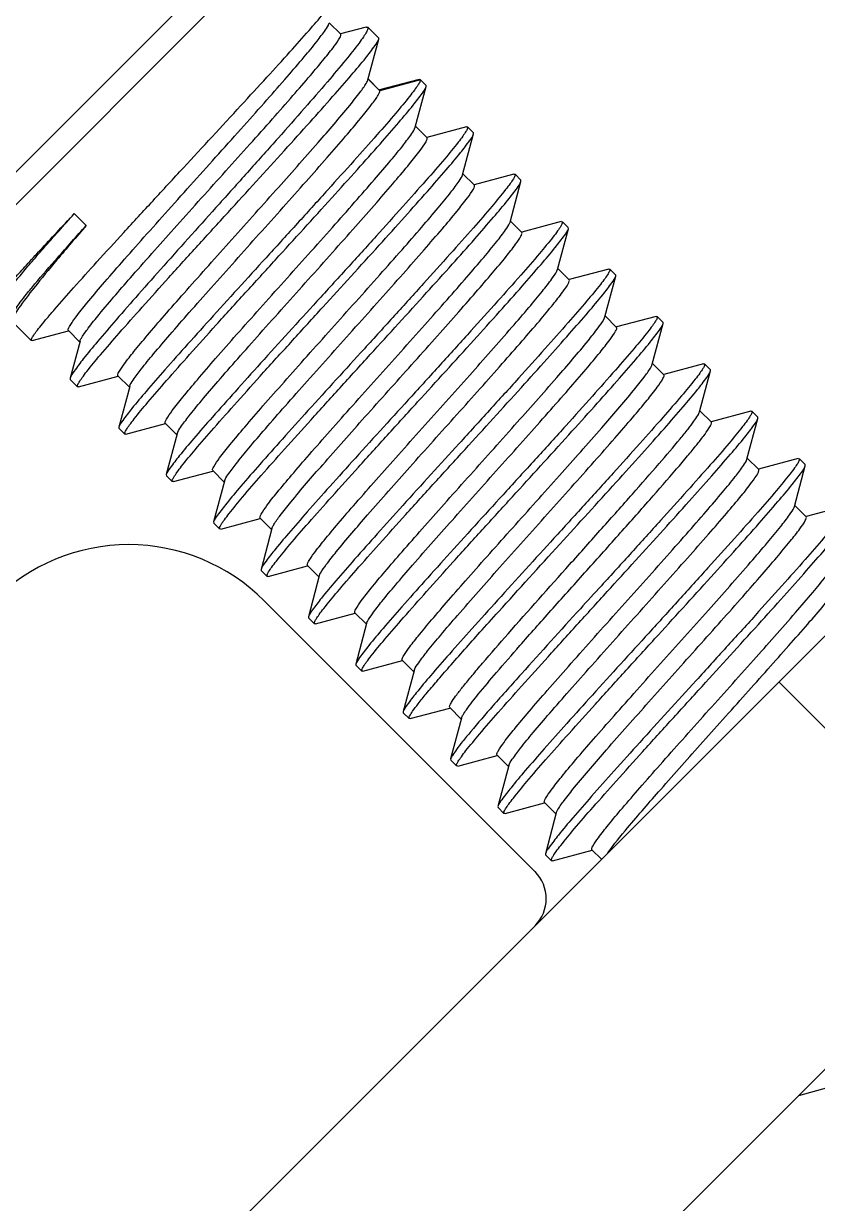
# Model space of a CAD drawing. Extents: x -1396510 to 1250330, y -1892470 to 1623980.
# Drawn here: x -1166983.6 to -1166884.9, y -50402.9 to -50256.3 of the extents above; entities that cross this region are included whole.
import ezdxf

# ---------------------------------------------------------------- set-up
doc = ezdxf.new("R2010")
doc.units = 0
doc.header["$LTSCALE"] = 1000
doc.header["$MEASUREMENT"] = 0

msp = doc.modelspace()

# ---------------------------------------------------------------- linework, layer by layer
at = {"linetype": 'Continuous'}
for p, q in [((-1166997.78, -50287.96), (-1166949.9, -50240.09)), ((-1166992.01, -50286.24), (-1166951.62, -50245.85)), ((-1166944.13, -50257.58), (-1166945.56, -50256.15)), ((-1166940.98, -50256.69), (-1166944.15, -50257.53)), ((-1166940.98, -50256.69), (-1166940.77, -50256.7)), ((-1166939.42, -50258.06), (-1166940.77, -50256.7)), ((-1166940.77, -50263.26), (-1166939.41, -50258.2)), ((-1166939.4, -50258.1), (-1166939.42, -50258.06)), ((-1166939.41, -50258.2), (-1166939.4, -50258.1)), ((-1166939.28, -50264.6), (-1166940.76, -50263.13)), ((-1166939.3, -50264.57), (-1166940.73, -50263.14)), ((-1166934.4, -50263.2), (-1166939.32, -50264.51)), ((-1166934.24, -50263.25), (-1166939.28, -50264.6)), ((-1166934.88, -50269.15), (-1166933.52, -50264.09)), ((-1166934.4, -50263.2), (-1166934.26, -50263.21)), ((-1166934.26, -50263.21), (-1166934.24, -50263.25)), ((-1166933.53, -50263.95), (-1166934.23, -50263.24)), ((-1166933.52, -50264.09), (-1166933.53, -50263.95)), ((-1166939.28, -50264.6), (-1166939.3, -50264.57)), ((-1166933.41, -50270.46), (-1166934.84, -50269.03)), ((-1166928.51, -50269.09), (-1166933.43, -50270.4)), ((-1166928.99, -50275.04), (-1166927.63, -50269.98)), ((-1166928.51, -50269.09), (-1166928.37, -50269.1)), ((-1166927.64, -50269.84), (-1166928.37, -50269.1)), ((-1166927.63, -50269.98), (-1166927.64, -50269.84)), ((-1166927.52, -50276.35), (-1166928.95, -50274.92)), ((-1166922.62, -50274.98), (-1166927.54, -50276.29)), ((-1166923.1, -50280.93), (-1166921.74, -50275.87)), ((-1166922.62, -50274.98), (-1166922.48, -50274.99)), ((-1166921.75, -50275.73), (-1166922.48, -50274.99)), ((-1166921.74, -50275.87), (-1166921.75, -50275.73)), ((-1166977.25, -50279.88), (-1166975.77, -50281.35)), ((-1166923.13, -50281.02), (-1166923.1, -50280.93)), ((-1166921.64, -50282.24), (-1166923.06, -50280.81)), ((-1166916.73, -50280.87), (-1166921.65, -50282.18)), ((-1166917.21, -50286.82), (-1166915.85, -50281.76)), ((-1166916.73, -50280.87), (-1166916.59, -50280.88)), ((-1166915.86, -50281.62), (-1166916.59, -50280.88)), ((-1166915.85, -50281.76), (-1166915.86, -50281.62)), ((-1167040.61, -50488.98), (-1166839.21, -50287.58)), ((-1166915.75, -50288.12), (-1166917.17, -50286.7)), ((-1166910.84, -50286.76), (-1166915.76, -50288.07)), ((-1166911.32, -50292.71), (-1166909.96, -50287.65)), ((-1166910.84, -50286.76), (-1166910.7, -50286.77)), ((-1166909.97, -50287.51), (-1166910.7, -50286.77)), ((-1166909.96, -50287.65), (-1166909.97, -50287.51)), ((-1166982.6, -50295.65), (-1166984.94, -50293.31)), ((-1166909.86, -50294.01), (-1166911.28, -50292.59)), ((-1166904.95, -50292.65), (-1166909.87, -50293.96)), ((-1166905.43, -50298.6), (-1166904.07, -50293.54)), ((-1166904.95, -50292.65), (-1166904.81, -50292.66)), ((-1166904.08, -50293.4), (-1166904.81, -50292.66)), ((-1166904.07, -50293.54), (-1166904.08, -50293.4)), ((-1166982.48, -50295.66), (-1166977.98, -50294.45)), ((-1166977.99, -50294.4), (-1166976.56, -50295.83)), ((-1166982.48, -50295.66), (-1166982.6, -50295.65)), ((-1166976.53, -50295.71), (-1166977.76, -50300.33)), ((-1166903.97, -50299.9), (-1166905.39, -50298.48)), ((-1166899.06, -50298.54), (-1166903.98, -50299.85)), ((-1166899.54, -50304.49), (-1166898.18, -50299.43)), ((-1166899.06, -50298.54), (-1166898.92, -50298.55)), ((-1166898.19, -50299.29), (-1166898.92, -50298.55)), ((-1166898.18, -50299.43), (-1166898.19, -50299.29)), ((-1166977.76, -50300.33), (-1166977.75, -50300.5)), ((-1166976.86, -50301.39), (-1166977.75, -50300.5)), ((-1166976.72, -50301.4), (-1166971.81, -50300.08)), ((-1166971.83, -50300.03), (-1166970.4, -50301.46)), ((-1166976.72, -50301.4), (-1166976.86, -50301.39)), ((-1166970.36, -50301.34), (-1166971.71, -50306.41)), ((-1166898.08, -50305.79), (-1166899.5, -50304.37)), ((-1166893.17, -50304.43), (-1166898.09, -50305.74)), ((-1166893.65, -50310.38), (-1166892.29, -50305.32)), ((-1166893.17, -50304.43), (-1166893.03, -50304.44)), ((-1166892.3, -50305.18), (-1166893.03, -50304.44)), ((-1166892.29, -50305.32), (-1166892.3, -50305.18)), ((-1166971.71, -50306.41), (-1166971.7, -50306.55)), ((-1166970.97, -50307.28), (-1166971.7, -50306.55)), ((-1166970.83, -50307.29), (-1166965.92, -50305.97)), ((-1166965.94, -50305.92), (-1166964.51, -50307.35)), ((-1166970.83, -50307.29), (-1166970.97, -50307.28)), ((-1166964.48, -50307.23), (-1166965.82, -50312.3)), ((-1166892.19, -50311.68), (-1166893.61, -50310.26)), ((-1166887.28, -50310.32), (-1166892.2, -50311.63)), ((-1166887.76, -50316.27), (-1166886.4, -50311.21)), ((-1166887.28, -50310.32), (-1166887.14, -50310.33)), ((-1166886.41, -50311.07), (-1166887.14, -50310.33)), ((-1166886.4, -50311.21), (-1166886.41, -50311.07)), ((-1166965.82, -50312.3), (-1166965.81, -50312.44)), ((-1166965.08, -50313.17), (-1166965.81, -50312.44)), ((-1166964.94, -50313.18), (-1166960.03, -50311.86)), ((-1166960.05, -50311.81), (-1166958.62, -50313.24)), ((-1166964.94, -50313.18), (-1166965.08, -50313.17)), ((-1166958.59, -50313.12), (-1166959.93, -50318.19)), ((-1166980.59, -50482.81), (-1166812.29, -50314.51)), ((-1166887.8, -50316.39), (-1166887.76, -50316.27)), ((-1166886.3, -50317.57), (-1166887.72, -50316.15)), ((-1166881.39, -50316.21), (-1166886.31, -50317.52)), ((-1166959.93, -50318.19), (-1166959.92, -50318.33)), ((-1166959.19, -50319.06), (-1166959.92, -50318.33)), ((-1166959.05, -50319.07), (-1166954.14, -50317.75)), ((-1166954.16, -50317.7), (-1166952.73, -50319.13)), ((-1166959.05, -50319.07), (-1166959.19, -50319.06)), ((-1166952.7, -50319.01), (-1166954.04, -50324.08)), ((-1166954.04, -50324.08), (-1166954.03, -50324.22)), ((-1166953.3, -50324.95), (-1166954.03, -50324.22)), ((-1166953.16, -50324.96), (-1166948.25, -50323.64)), ((-1166948.27, -50323.59), (-1166946.84, -50325.02)), ((-1166953.16, -50324.96), (-1166953.3, -50324.95)), ((-1166946.81, -50324.9), (-1166948.15, -50329.97)), ((-1166953.65, -50327.98), (-1166920, -50361.64)), ((-1166948.15, -50329.97), (-1166948.14, -50330.11)), ((-1166947.41, -50330.84), (-1166948.14, -50330.11)), ((-1166947.27, -50330.85), (-1166942.36, -50329.53)), ((-1166942.38, -50329.48), (-1166940.95, -50330.91)), ((-1166947.27, -50330.85), (-1166947.41, -50330.84)), ((-1166940.92, -50330.79), (-1166942.26, -50335.86)), ((-1166942.26, -50335.86), (-1166942.25, -50336)), ((-1166941.52, -50336.73), (-1166942.25, -50336)), ((-1166941.38, -50336.74), (-1166936.47, -50335.42)), ((-1166936.49, -50335.37), (-1166935.06, -50336.8)), ((-1166941.38, -50336.74), (-1166941.52, -50336.73)), ((-1166935.03, -50336.68), (-1166936.38, -50341.75)), ((-1166935.03, -50336.68), (-1166934.99, -50336.57)), ((-1166862.77, -50364.99), (-1166889.7, -50338.07)), ((-1166936.38, -50341.75), (-1166936.36, -50341.89)), ((-1166935.63, -50342.62), (-1166936.36, -50341.89)), ((-1166935.49, -50342.63), (-1166930.58, -50341.31)), ((-1166930.6, -50341.26), (-1166929.17, -50342.69)), ((-1166935.49, -50342.63), (-1166935.63, -50342.62)), ((-1166929.14, -50342.57), (-1166930.49, -50347.64)), ((-1166930.49, -50347.64), (-1166930.47, -50347.78)), ((-1166929.74, -50348.51), (-1166930.47, -50347.78)), ((-1166929.6, -50348.52), (-1166924.69, -50347.2)), ((-1166924.71, -50347.15), (-1166923.28, -50348.58)), ((-1166929.6, -50348.52), (-1166929.74, -50348.51)), ((-1166923.25, -50348.46), (-1166924.6, -50353.53)), ((-1166924.6, -50353.53), (-1166924.59, -50353.67)), ((-1166923.85, -50354.4), (-1166924.59, -50353.67)), ((-1166923.71, -50354.41), (-1166918.8, -50353.09)), ((-1166918.82, -50353.04), (-1166917.39, -50354.47)), ((-1166923.71, -50354.41), (-1166923.85, -50354.4)), ((-1166917.36, -50354.35), (-1166918.71, -50359.42)), ((-1166918.71, -50359.42), (-1166918.7, -50359.56)), ((-1166917.96, -50360.29), (-1166918.7, -50359.56)), ((-1166917.82, -50360.3), (-1166912.91, -50358.98)), ((-1166912.93, -50358.93), (-1166911.74, -50360.11)), ((-1166917.82, -50360.3), (-1166917.96, -50360.29)), ((-1166887.22, -50389.44), (-1166883.46, -50388.43))]:
    msp.add_line(p, q, dxfattribs=at)
for centre, radius, start, end in [((-1166970.48, -50344.81), 23.8, 44.9999, 135.0001), ((-1166923.36, -50365), 4.76, 315.0001, 44.9999)]:
    msp.add_arc(centre, radius, start, end, dxfattribs=at)
for points, knots in [([(-1166963.68, -50274.18), (-1166961.3, -50271.6), (-1166957.84, -50267.86), (-1166953.43, -50263.06), (-1166950.6, -50259.95), (-1166948.25, -50257.33), (-1166946.48, -50255.28), (-1166945.38, -50253.96), (-1166944.87, -50253.23), (-1166944.71, -50252.97), (-1166944.68, -50252.87)], [0, 0, 0, 0, 0.368142, 0.535897, 0.684709, 0.809342, 0.905414, 0.969598, 0.989056, 1, 1, 1, 1]), ([(-1166977.99, -50294.4), (-1166978.03, -50294.36), (-1166977.99, -50294.14), (-1166977.82, -50293.83), (-1166977.5, -50293.32), (-1166976.78, -50292.36), (-1166975.52, -50290.78), (-1166973.61, -50288.53), (-1166971.24, -50285.81), (-1166968.52, -50282.73), (-1166965.53, -50279.39), (-1166961.39, -50274.77), (-1166957.29, -50270.22), (-1166953.41, -50265.86), (-1166950.91, -50263.02), (-1166948.83, -50260.59), (-1166947.22, -50258.66), (-1166946.2, -50257.29), (-1166945.67, -50256.56), (-1166945.6, -50256.27)], [0, 0, 0, 0, 0.003461, 0.010825, 0.022535, 0.038573, 0.083113, 0.142879, 0.21566, 0.298761, 0.389116, 0.483412, 0.670116, 0.755815, 0.832283, 0.896851, 0.947308, 0.981997, 1, 1, 1, 1]), ([(-1166940.77, -50256.7), (-1166940.72, -50256.75), (-1166940.77, -50257.01), (-1166940.97, -50257.38), (-1166941.35, -50257.99), (-1166942.19, -50259.14), (-1166943.69, -50261.02), (-1166945.96, -50263.7), (-1166948.77, -50266.94), (-1166952.01, -50270.6), (-1166955.54, -50274.55), (-1166957.97, -50277.26), (-1166959.22, -50278.65)], [0, 0, 0, 0, 0.007287, 0.022596, 0.046895, 0.080168, 0.172563, 0.296519, 0.44737, 0.619385, 0.805971, 1, 1, 1, 1]), ([(-1166976.32, -50295.27), (-1166976.08, -50294.87), (-1166975.37, -50293.9), (-1166973.29, -50291.31), (-1166969.6, -50287.07), (-1166964.33, -50281.15), (-1166959.45, -50275.73), (-1166955.48, -50271.31), (-1166952.7, -50268.2), (-1166950.19, -50265.35), (-1166948.04, -50262.87), (-1166946.32, -50260.82), (-1166945.09, -50259.29), (-1166944.39, -50258.29), (-1166944.13, -50257.81), (-1166944.1, -50257.62), (-1166944.13, -50257.58)], [0, 0, 0, 0, 0.028348, 0.07231, 0.200737, 0.367922, 0.551326, 0.641466, 0.726551, 0.80379, 0.870677, 0.92508, 0.96531, 0.990227, 0.996843, 1, 1, 1, 1]), ([(-1166958.14, -50279.73), (-1166955.8, -50277.16), (-1166952.4, -50273.43), (-1166948.07, -50268.63), (-1166945.28, -50265.51), (-1166942.98, -50262.85), (-1166941.19, -50260.76), (-1166940.08, -50259.28), (-1166939.49, -50258.51), (-1166939.41, -50258.2)], [0, 0, 0, 0, 0.36438, 0.530796, 0.678891, 0.803581, 0.9006, 0.966696, 1, 1, 1, 1]), ([(-1166971.83, -50300.03), (-1166971.86, -50299.99), (-1166971.84, -50299.8), (-1166971.58, -50299.33), (-1166970.9, -50298.35), (-1166969.71, -50296.84), (-1166968.04, -50294.84), (-1166965.95, -50292.42), (-1166963.53, -50289.66), (-1166960.85, -50286.65), (-1166957.04, -50282.39), (-1166952.38, -50277.19), (-1166947.35, -50271.52), (-1166943.85, -50267.47), (-1166941.87, -50265), (-1166941.2, -50264.07), (-1166940.97, -50263.69)], [0, 0, 0, 0, 0.003296, 0.010079, 0.03549, 0.076381, 0.131511, 0.19909, 0.276886, 0.362322, 0.452558, 0.635372, 0.801219, 0.928261, 0.971785, 1, 1, 1, 1]), ([(-1166934.24, -50263.25), (-1166934.22, -50263.33), (-1166934.34, -50263.58), (-1166934.58, -50263.99), (-1166935.03, -50264.6), (-1166935.93, -50265.77), (-1166937.49, -50267.62), (-1166939.79, -50270.28), (-1166942.62, -50273.45), (-1166945.84, -50277.03), (-1166949.34, -50280.88), (-1166951.75, -50283.53), (-1166952.98, -50284.88)], [0, 0, 0, 0, 0.00868, 0.025879, 0.051887, 0.086569, 0.180747, 0.305089, 0.45505, 0.625126, 0.809034, 1, 1, 1, 1]), ([(-1166952.25, -50285.61), (-1166949.91, -50283.05), (-1166946.51, -50279.32), (-1166942.18, -50274.52), (-1166939.39, -50271.4), (-1166937.09, -50268.74), (-1166935.3, -50266.65), (-1166934.19, -50265.17), (-1166933.6, -50264.4), (-1166933.52, -50264.09)], [0, 0, 0, 0, 0.364381, 0.5308, 0.678899, 0.803591, 0.900607, 0.966701, 1, 1, 1, 1]), ([(-1166940.97, -50263.69), (-1166940.94, -50263.64), (-1166940.87, -50263.51), (-1166940.79, -50263.37), (-1166940.77, -50263.26)], [0, 0, 0, 0, 0.313787, 1, 1, 1, 1]), ([(-1166970.36, -50301.34), (-1166970.29, -50301.05), (-1166969.78, -50300.33), (-1166968.8, -50298.99), (-1166967.25, -50297.13), (-1166965.26, -50294.79), (-1166962.87, -50292.06), (-1166959.18, -50287.89), (-1166955.28, -50283.54), (-1166951.34, -50279.14), (-1166948.51, -50275.96), (-1166945.92, -50273.02), (-1166943.65, -50270.42), (-1166941.81, -50268.23), (-1166940.58, -50266.7), (-1166939.87, -50265.74), (-1166939.53, -50265.23), (-1166939.34, -50264.88), (-1166939.26, -50264.67), (-1166939.28, -50264.6)], [0, 0, 0, 0, 0.018431, 0.053472, 0.104134, 0.168694, 0.244894, 0.330055, 0.515024, 0.608298, 0.697696, 0.780063, 0.852494, 0.912444, 0.95783, 0.974565, 0.987157, 0.995562, 1, 1, 1, 1]), ([(-1166965.94, -50305.92), (-1166965.97, -50305.88), (-1166965.94, -50305.67), (-1166965.67, -50305.17), (-1166964.92, -50304.11), (-1166963.63, -50302.5), (-1166961.82, -50300.35), (-1166959.59, -50297.76), (-1166957, -50294.82), (-1166954.15, -50291.63), (-1166950.18, -50287.19), (-1166946.24, -50282.8), (-1166942.5, -50278.58), (-1166940.07, -50275.8), (-1166938.05, -50273.43), (-1166936.47, -50271.53), (-1166935.47, -50270.17), (-1166934.95, -50269.44), (-1166934.88, -50269.15)], [0, 0, 0, 0, 0.003453, 0.010691, 0.037881, 0.081592, 0.14037, 0.212138, 0.294327, 0.383985, 0.477885, 0.664852, 0.751185, 0.82854, 0.894141, 0.945651, 0.981282, 1, 1, 1, 1]), ([(-1166928.37, -50269.1), (-1166928.33, -50269.15), (-1166928.41, -50269.4), (-1166928.61, -50269.74), (-1166929.01, -50270.33), (-1166929.88, -50271.46), (-1166931.41, -50273.3), (-1166933.71, -50275.95), (-1166936.56, -50279.15), (-1166939.82, -50282.78), (-1166943.38, -50286.7), (-1166945.84, -50289.4), (-1166947.09, -50290.77)], [0, 0, 0, 0, 0.006599, 0.021626, 0.045784, 0.078991, 0.171388, 0.295465, 0.44652, 0.61879, 0.805664, 1, 1, 1, 1]), ([(-1166946.36, -50291.5), (-1166944.02, -50288.94), (-1166940.62, -50285.21), (-1166936.29, -50280.41), (-1166933.5, -50277.29), (-1166931.2, -50274.63), (-1166929.41, -50272.54), (-1166928.3, -50271.06), (-1166927.71, -50270.29), (-1166927.63, -50269.98)], [0, 0, 0, 0, 0.364381, 0.530796, 0.678894, 0.80359, 0.900609, 0.966703, 1, 1, 1, 1]), ([(-1166964.48, -50307.23), (-1166964.4, -50306.94), (-1166963.88, -50306.2), (-1166962.88, -50304.85), (-1166961.31, -50302.95), (-1166959.28, -50300.58), (-1166956.85, -50297.8), (-1166953.11, -50293.58), (-1166949.17, -50289.19), (-1166945.2, -50284.75), (-1166942.36, -50281.55), (-1166939.77, -50278.61), (-1166937.53, -50276.03), (-1166935.72, -50273.88), (-1166934.43, -50272.27), (-1166933.68, -50271.21), (-1166933.41, -50270.7), (-1166933.38, -50270.49), (-1166933.41, -50270.46)], [0, 0, 0, 0, 0.01868, 0.054278, 0.105764, 0.171349, 0.248695, 0.335028, 0.522011, 0.615926, 0.705601, 0.787809, 0.859594, 0.918387, 0.96211, 0.989307, 0.996546, 1, 1, 1, 1]), ([(-1166982.6, -50295.65), (-1166982.64, -50295.61), (-1166982.54, -50295.37), (-1166982.34, -50295.04), (-1166981.92, -50294.46), (-1166981.34, -50293.72), (-1166980.57, -50292.8), (-1166979.23, -50291.22), (-1166977.17, -50288.89), (-1166974.3, -50285.72), (-1166971.01, -50282.11), (-1166967.42, -50278.22), (-1166964.95, -50275.54), (-1166963.68, -50274.18)], [0, 0, 0, 0, 0.006287, 0.021187, 0.045277, 0.078448, 0.120429, 0.17084, 0.294962, 0.446101, 0.618491, 0.80551, 1, 1, 1, 1]), ([(-1166960.05, -50311.81), (-1166960.08, -50311.77), (-1166960.05, -50311.56), (-1166959.78, -50311.06), (-1166959.03, -50310), (-1166957.74, -50308.39), (-1166955.93, -50306.24), (-1166953.7, -50303.65), (-1166951.11, -50300.71), (-1166948.26, -50297.52), (-1166944.29, -50293.08), (-1166940.35, -50288.69), (-1166936.61, -50284.47), (-1166934.18, -50281.69), (-1166932.16, -50279.32), (-1166930.58, -50277.42), (-1166929.58, -50276.06), (-1166929.06, -50275.33), (-1166928.99, -50275.04)], [0, 0, 0, 0, 0.003453, 0.010691, 0.03788, 0.081592, 0.14037, 0.212137, 0.294327, 0.383985, 0.477885, 0.664851, 0.751185, 0.82854, 0.894141, 0.945652, 0.981282, 1, 1, 1, 1]), ([(-1166922.48, -50274.99), (-1166922.44, -50275.04), (-1166922.52, -50275.29), (-1166922.72, -50275.63), (-1166923.12, -50276.22), (-1166923.99, -50277.34), (-1166925.52, -50279.19), (-1166927.82, -50281.84), (-1166930.67, -50285.04), (-1166933.93, -50288.67), (-1166937.49, -50292.59), (-1166939.95, -50295.29), (-1166941.2, -50296.66)], [0, 0, 0, 0, 0.006599, 0.021626, 0.045783, 0.07899, 0.171389, 0.295471, 0.446525, 0.618791, 0.805663, 1, 1, 1, 1]), ([(-1166940.47, -50297.39), (-1166938.13, -50294.83), (-1166934.73, -50291.1), (-1166930.4, -50286.3), (-1166927.61, -50283.18), (-1166925.31, -50280.52), (-1166923.52, -50278.43), (-1166922.41, -50276.95), (-1166921.82, -50276.18), (-1166921.74, -50275.87)], [0, 0, 0, 0, 0.364389, 0.530808, 0.678904, 0.803593, 0.90061, 0.966703, 1, 1, 1, 1]), ([(-1166958.59, -50313.12), (-1166958.51, -50312.83), (-1166957.99, -50312.09), (-1166956.99, -50310.74), (-1166955.42, -50308.84), (-1166953.39, -50306.47), (-1166950.96, -50303.69), (-1166947.22, -50299.47), (-1166943.28, -50295.08), (-1166939.31, -50290.64), (-1166936.47, -50287.44), (-1166933.88, -50284.5), (-1166931.64, -50281.92), (-1166929.83, -50279.77), (-1166928.54, -50278.15), (-1166927.79, -50277.1), (-1166927.52, -50276.59), (-1166927.49, -50276.38), (-1166927.52, -50276.35)], [0, 0, 0, 0, 0.01868, 0.054279, 0.105765, 0.171349, 0.248696, 0.335028, 0.522011, 0.615926, 0.705601, 0.787809, 0.859594, 0.918386, 0.962109, 0.989307, 0.996546, 1, 1, 1, 1]), ([(-1166959.22, -50278.65), (-1166961.52, -50281.21), (-1166964.89, -50284.96), (-1166969.16, -50289.77), (-1166971.92, -50292.9), (-1166974.2, -50295.58), (-1166975.98, -50297.7), (-1166977.09, -50299.2), (-1166977.67, -50300.01), (-1166977.76, -50300.33)], [0, 0, 0, 0, 0.362585, 0.528363, 0.676115, 0.800828, 0.898293, 0.965295, 1, 1, 1, 1]), ([(-1166987.19, -50291.06), (-1166987.21, -50291.04), (-1166987.17, -50290.92), (-1166987.07, -50290.77), (-1166986.88, -50290.49), (-1166986.46, -50289.96), (-1166985.71, -50289.08), (-1166984.57, -50287.79), (-1166983.12, -50286.19), (-1166981.38, -50284.3), (-1166979.39, -50282.17), (-1166977.98, -50280.67), (-1166977.25, -50279.88)], [0, 0, 0, 0, 0.005738, 0.019134, 0.040805, 0.070779, 0.155209, 0.27106, 0.416301, 0.588313, 0.78408, 1, 1, 1, 1]), ([(-1166986.16, -50290.75), (-1166986.23, -50290.68), (-1166986.02, -50290.27), (-1166985.68, -50289.72), (-1166984.92, -50288.73), (-1166983.91, -50287.49), (-1166982.6, -50285.94), (-1166980.36, -50283.36), (-1166978.54, -50281.32), (-1166977.25, -50279.88)], [0, 0, 0, 0, 0.021147, 0.073565, 0.158215, 0.273875, 0.418588, 0.589838, 1, 1, 1, 1]), ([(-1166976.86, -50301.39), (-1166976.9, -50301.35), (-1166976.82, -50301.1), (-1166976.62, -50300.76), (-1166976.22, -50300.17), (-1166975.35, -50299.04), (-1166973.82, -50297.19), (-1166971.52, -50294.54), (-1166968.67, -50291.34), (-1166965.41, -50287.72), (-1166961.85, -50283.79), (-1166959.39, -50281.1), (-1166958.14, -50279.73)], [0, 0, 0, 0, 0.006599, 0.021626, 0.045784, 0.078991, 0.171388, 0.295465, 0.446519, 0.61879, 0.805664, 1, 1, 1, 1]), ([(-1166975.77, -50281.35), (-1166976.99, -50282.77), (-1166979.19, -50285.34), (-1166982, -50288.75), (-1166983.78, -50291.04), (-1166984.65, -50292.37), (-1166984.91, -50292.85), (-1166984.96, -50293.05)], [0, 0, 0, 0, 0.376924, 0.679521, 0.890722, 0.958383, 1, 1, 1, 1]), ([(-1166984.7, -50292.08), (-1166984.66, -50291.92), (-1166984.41, -50291.51), (-1166983.9, -50290.78), (-1166983.11, -50289.78), (-1166981.58, -50287.93), (-1166979.11, -50285.09), (-1166976.97, -50282.69), (-1166975.77, -50281.35)], [0, 0, 0, 0, 0.036338, 0.100465, 0.191874, 0.309308, 0.615028, 1, 1, 1, 1]), ([(-1166954.16, -50317.7), (-1166954.19, -50317.66), (-1166954.16, -50317.46), (-1166953.89, -50316.96), (-1166953.17, -50315.92), (-1166951.9, -50314.34), (-1166950.13, -50312.23), (-1166947.93, -50309.69), (-1166945.38, -50306.79), (-1166942.59, -50303.65), (-1166938.66, -50299.26), (-1166934.74, -50294.89), (-1166931.01, -50290.69), (-1166928.57, -50287.9), (-1166926.51, -50285.49), (-1166924.88, -50283.55), (-1166923.8, -50282.12), (-1166923.25, -50281.34), (-1166923.13, -50281.02)], [0, 0, 0, 0, 0.003411, 0.010523, 0.037228, 0.080172, 0.137959, 0.208589, 0.289589, 0.378106, 0.47102, 0.656885, 0.743278, 0.821187, 0.887872, 0.941003, 0.97876, 1, 1, 1, 1]), ([(-1166916.59, -50280.88), (-1166916.55, -50280.93), (-1166916.63, -50281.18), (-1166916.83, -50281.52), (-1166917.23, -50282.11), (-1166918.1, -50283.23), (-1166919.63, -50285.08), (-1166921.93, -50287.73), (-1166924.78, -50290.93), (-1166928.04, -50294.56), (-1166931.6, -50298.48), (-1166934.06, -50301.18), (-1166935.31, -50302.55)], [0, 0, 0, 0, 0.006598, 0.021624, 0.045781, 0.078987, 0.171384, 0.29546, 0.44651, 0.618781, 0.80566, 1, 1, 1, 1]), ([(-1166934.58, -50303.28), (-1166932.24, -50300.72), (-1166928.84, -50296.99), (-1166924.51, -50292.19), (-1166921.73, -50289.07), (-1166919.42, -50286.41), (-1166917.63, -50284.32), (-1166916.52, -50282.84), (-1166915.93, -50282.07), (-1166915.85, -50281.76)], [0, 0, 0, 0, 0.364379, 0.530797, 0.678896, 0.80359, 0.900607, 0.966701, 1, 1, 1, 1]), ([(-1166952.46, -50318.52), (-1166952.21, -50318.12), (-1166951.52, -50317.18), (-1166949.51, -50314.68), (-1166945.99, -50310.61), (-1166940.96, -50304.94), (-1166936.31, -50299.76), (-1166932.52, -50295.52), (-1166929.86, -50292.53), (-1166927.45, -50289.78), (-1166925.39, -50287.39), (-1166923.73, -50285.4), (-1166922.55, -50283.91), (-1166921.87, -50282.93), (-1166921.62, -50282.46), (-1166921.6, -50282.27), (-1166921.64, -50282.24)], [0, 0, 0, 0, 0.029221, 0.073567, 0.201629, 0.367682, 0.550054, 0.639909, 0.724906, 0.802249, 0.869396, 0.924152, 0.964754, 0.989983, 0.99672, 1, 1, 1, 1]), ([(-1166952.98, -50284.88), (-1166955.32, -50287.45), (-1166958.73, -50291.18), (-1166963.05, -50295.98), (-1166965.84, -50299.1), (-1166968.15, -50301.76), (-1166969.93, -50303.85), (-1166971.04, -50305.32), (-1166971.63, -50306.1), (-1166971.71, -50306.41)], [0, 0, 0, 0, 0.36446, 0.530907, 0.67902, 0.803709, 0.900704, 0.966759, 1, 1, 1, 1]), ([(-1166970.97, -50307.28), (-1166971.01, -50307.24), (-1166970.94, -50306.99), (-1166970.73, -50306.65), (-1166970.33, -50306.06), (-1166969.46, -50304.93), (-1166967.93, -50303.08), (-1166965.63, -50300.43), (-1166962.78, -50297.23), (-1166959.52, -50293.61), (-1166955.96, -50289.68), (-1166953.5, -50286.99), (-1166952.25, -50285.61)], [0, 0, 0, 0, 0.006598, 0.021625, 0.04578, 0.078987, 0.171384, 0.295461, 0.446512, 0.618782, 0.805661, 1, 1, 1, 1]), ([(-1166948.27, -50323.59), (-1166948.3, -50323.55), (-1166948.27, -50323.35), (-1166948.01, -50322.86), (-1166947.3, -50321.85), (-1166946.06, -50320.29), (-1166944.33, -50318.22), (-1166942.17, -50315.73), (-1166939.67, -50312.88), (-1166936.91, -50309.78), (-1166933.03, -50305.44), (-1166928.31, -50300.18), (-1166923.88, -50295.18), (-1166920.87, -50291.69), (-1166919.21, -50289.69), (-1166918.05, -50288.2), (-1166917.45, -50287.36), (-1166917.28, -50287.02)], [0, 0, 0, 0, 0.003368, 0.010354, 0.036572, 0.078742, 0.135528, 0.20501, 0.284805, 0.372166, 0.464077, 0.64881, 0.81371, 0.881483, 0.936251, 0.976167, 1, 1, 1, 1]), ([(-1166910.7, -50286.77), (-1166910.66, -50286.82), (-1166910.74, -50287.07), (-1166910.94, -50287.41), (-1166911.34, -50288), (-1166912.21, -50289.12), (-1166913.74, -50290.97), (-1166916.04, -50293.62), (-1166918.89, -50296.82), (-1166922.15, -50300.45), (-1166925.71, -50304.37), (-1166928.17, -50307.07), (-1166929.42, -50308.44)], [0, 0, 0, 0, 0.006599, 0.021626, 0.045785, 0.078991, 0.171389, 0.295468, 0.446524, 0.618793, 0.805664, 1, 1, 1, 1]), ([(-1166928.69, -50309.17), (-1166926.35, -50306.61), (-1166922.95, -50302.88), (-1166918.62, -50298.08), (-1166915.84, -50294.96), (-1166913.53, -50292.3), (-1166911.74, -50290.21), (-1166910.63, -50288.73), (-1166910.04, -50287.96), (-1166909.96, -50287.65)], [0, 0, 0, 0, 0.364384, 0.5308, 0.678898, 0.803592, 0.90061, 0.966703, 1, 1, 1, 1]), ([(-1166946.65, -50324.55), (-1166946.44, -50324.18), (-1166945.8, -50323.29), (-1166943.87, -50320.85), (-1166940.39, -50316.83), (-1166935.37, -50311.16), (-1166930.68, -50305.94), (-1166926.85, -50301.66), (-1166924.14, -50298.61), (-1166921.69, -50295.82), (-1166919.58, -50293.38), (-1166917.89, -50291.35), (-1166916.68, -50289.83), (-1166915.99, -50288.84), (-1166915.74, -50288.36), (-1166915.71, -50288.16), (-1166915.75, -50288.12)], [0, 0, 0, 0, 0.02672, 0.069018, 0.194536, 0.360069, 0.543539, 0.634344, 0.720433, 0.798907, 0.86713, 0.922821, 0.964145, 0.989828, 0.99668, 1, 1, 1, 1]), ([(-1166947.09, -50290.77), (-1166949.43, -50293.33), (-1166952.84, -50297.07), (-1166957.16, -50301.87), (-1166959.95, -50304.99), (-1166962.26, -50307.65), (-1166964.04, -50309.74), (-1166965.15, -50311.21), (-1166965.74, -50311.99), (-1166965.82, -50312.3)], [0, 0, 0, 0, 0.364466, 0.530913, 0.679023, 0.803712, 0.900708, 0.966761, 1, 1, 1, 1]), ([(-1166965.08, -50313.17), (-1166965.12, -50313.13), (-1166965.05, -50312.88), (-1166964.84, -50312.54), (-1166964.44, -50311.95), (-1166963.57, -50310.82), (-1166962.04, -50308.97), (-1166959.74, -50306.32), (-1166956.89, -50303.12), (-1166953.63, -50299.49), (-1166950.07, -50295.57), (-1166947.61, -50292.88), (-1166946.36, -50291.5)], [0, 0, 0, 0, 0.006599, 0.021626, 0.045783, 0.078991, 0.17139, 0.295472, 0.446528, 0.618793, 0.805664, 1, 1, 1, 1]), ([(-1166942.38, -50329.48), (-1166942.41, -50329.44), (-1166942.38, -50329.25), (-1166942.13, -50328.77), (-1166941.44, -50327.77), (-1166940.23, -50326.25), (-1166938.53, -50324.21), (-1166936.41, -50321.77), (-1166933.95, -50318.97), (-1166931.24, -50315.92), (-1166927.4, -50311.62), (-1166922.71, -50306.4), (-1166917.69, -50300.73), (-1166914.22, -50296.71), (-1166912.3, -50294.29), (-1166911.66, -50293.4), (-1166911.46, -50293.03)], [0, 0, 0, 0, 0.003326, 0.010193, 0.035938, 0.077359, 0.133176, 0.201544, 0.28017, 0.366406, 0.457339, 0.640956, 0.806417, 0.931592, 0.973615, 1, 1, 1, 1]), ([(-1166904.81, -50292.66), (-1166904.77, -50292.71), (-1166904.85, -50292.96), (-1166905.05, -50293.3), (-1166905.45, -50293.89), (-1166906.32, -50295.01), (-1166907.85, -50296.86), (-1166910.15, -50299.51), (-1166913, -50302.71), (-1166916.26, -50306.34), (-1166919.82, -50310.26), (-1166922.28, -50312.96), (-1166923.53, -50314.33)], [0, 0, 0, 0, 0.006599, 0.021626, 0.045782, 0.078989, 0.171387, 0.295468, 0.446521, 0.618788, 0.805663, 1, 1, 1, 1]), ([(-1166922.8, -50315.06), (-1166920.46, -50312.5), (-1166917.06, -50308.77), (-1166912.73, -50303.97), (-1166909.95, -50300.85), (-1166907.64, -50298.19), (-1166905.85, -50296.1), (-1166904.74, -50294.62), (-1166904.15, -50293.85), (-1166904.07, -50293.54)], [0, 0, 0, 0, 0.364389, 0.530808, 0.678905, 0.803593, 0.900609, 0.966702, 1, 1, 1, 1]), ([(-1166911.46, -50293.03), (-1166911.44, -50293), (-1166911.39, -50292.9), (-1166911.34, -50292.79), (-1166911.32, -50292.71)], [0, 0, 0, 0, 0.304527, 1, 1, 1, 1]), ([(-1166940.83, -50330.57), (-1166940.66, -50330.23), (-1166940.06, -50329.38), (-1166938.89, -50327.88), (-1166937.21, -50325.87), (-1166934.21, -50322.38), (-1166929.77, -50317.38), (-1166925.06, -50312.13), (-1166921.18, -50307.79), (-1166918.43, -50304.7), (-1166915.93, -50301.86), (-1166913.78, -50299.37), (-1166912.05, -50297.3), (-1166910.82, -50295.75), (-1166910.11, -50294.74), (-1166909.85, -50294.25), (-1166909.82, -50294.05), (-1166909.86, -50294.01)], [0, 0, 0, 0, 0.024173, 0.064372, 0.119353, 0.187267, 0.352243, 0.536827, 0.628608, 0.715817, 0.795456, 0.864788, 0.921444, 0.963514, 0.989667, 0.996638, 1, 1, 1, 1]), ([(-1166976.53, -50295.71), (-1166976.52, -50295.68), (-1166976.47, -50295.52), (-1166976.39, -50295.38), (-1166976.32, -50295.27)], [0, 0, 0, 0, 0.186143, 1, 1, 1, 1]), ([(-1166941.2, -50296.66), (-1166943.54, -50299.22), (-1166946.95, -50302.96), (-1166951.27, -50307.76), (-1166954.06, -50310.88), (-1166956.37, -50313.54), (-1166958.15, -50315.63), (-1166959.26, -50317.1), (-1166959.85, -50317.88), (-1166959.93, -50318.19)], [0, 0, 0, 0, 0.364457, 0.530899, 0.679012, 0.803706, 0.900705, 0.966759, 1, 1, 1, 1]), ([(-1166959.19, -50319.06), (-1166959.23, -50319.02), (-1166959.16, -50318.77), (-1166958.95, -50318.43), (-1166958.55, -50317.84), (-1166957.68, -50316.71), (-1166956.15, -50314.86), (-1166953.85, -50312.21), (-1166951, -50309.01), (-1166947.74, -50305.38), (-1166944.18, -50301.46), (-1166941.72, -50298.77), (-1166940.47, -50297.39)], [0, 0, 0, 0, 0.006597, 0.021623, 0.045779, 0.078985, 0.171381, 0.295456, 0.44651, 0.618782, 0.805661, 1, 1, 1, 1]), ([(-1166936.49, -50335.37), (-1166936.52, -50335.33), (-1166936.5, -50335.14), (-1166936.25, -50334.67), (-1166935.57, -50333.69), (-1166934.39, -50332.2), (-1166932.72, -50330.21), (-1166930.65, -50327.8), (-1166928.24, -50325.05), (-1166925.57, -50322.05), (-1166921.78, -50317.81), (-1166917.12, -50312.62), (-1166912.09, -50306.95), (-1166908.57, -50302.89), (-1166906.58, -50300.4), (-1166905.89, -50299.46), (-1166905.65, -50299.07)], [0, 0, 0, 0, 0.003285, 0.010037, 0.035326, 0.076021, 0.1309, 0.198187, 0.275678, 0.360819, 0.450797, 0.633314, 0.7993, 0.92703, 0.971108, 1, 1, 1, 1]), ([(-1166898.92, -50298.55), (-1166898.88, -50298.6), (-1166898.96, -50298.85), (-1166899.16, -50299.19), (-1166899.56, -50299.78), (-1166900.43, -50300.9), (-1166901.96, -50302.75), (-1166904.26, -50305.4), (-1166907.11, -50308.6), (-1166910.37, -50312.23), (-1166913.93, -50316.15), (-1166916.39, -50318.85), (-1166917.64, -50320.22)], [0, 0, 0, 0, 0.006598, 0.021624, 0.045781, 0.078987, 0.171383, 0.295458, 0.446509, 0.61878, 0.80566, 1, 1, 1, 1]), ([(-1166916.91, -50320.95), (-1166914.57, -50318.39), (-1166911.17, -50314.66), (-1166906.84, -50309.86), (-1166904.06, -50306.74), (-1166901.75, -50304.08), (-1166899.96, -50301.99), (-1166898.85, -50300.51), (-1166898.26, -50299.74), (-1166898.18, -50299.43)], [0, 0, 0, 0, 0.364378, 0.530795, 0.678895, 0.803589, 0.900607, 0.966701, 1, 1, 1, 1]), ([(-1166905.65, -50299.07), (-1166905.62, -50299.02), (-1166905.54, -50298.87), (-1166905.46, -50298.71), (-1166905.43, -50298.6)], [0, 0, 0, 0, 0.316982, 1, 1, 1, 1]), ([(-1166934.99, -50336.57), (-1166934.86, -50336.25), (-1166934.3, -50335.46), (-1166933.21, -50334.02), (-1166931.58, -50332.07), (-1166928.61, -50328.61), (-1166924.17, -50323.6), (-1166919.43, -50318.31), (-1166915.51, -50313.92), (-1166912.71, -50310.78), (-1166910.17, -50307.9), (-1166907.98, -50305.36), (-1166906.21, -50303.26), (-1166904.95, -50301.68), (-1166904.23, -50300.64), (-1166903.96, -50300.15), (-1166903.93, -50299.94), (-1166903.97, -50299.9)], [0, 0, 0, 0, 0.021586, 0.059632, 0.112982, 0.179814, 0.344197, 0.529911, 0.622691, 0.711053, 0.791891, 0.862368, 0.92002, 0.96286, 0.9895, 0.996595, 1, 1, 1, 1]), ([(-1166935.31, -50302.55), (-1166937.65, -50305.11), (-1166941.06, -50308.85), (-1166945.38, -50313.65), (-1166948.17, -50316.77), (-1166950.48, -50319.43), (-1166952.26, -50321.52), (-1166953.37, -50322.99), (-1166953.96, -50323.77), (-1166954.04, -50324.08)], [0, 0, 0, 0, 0.364462, 0.53091, 0.679022, 0.803711, 0.900705, 0.966759, 1, 1, 1, 1]), ([(-1166953.3, -50324.95), (-1166953.34, -50324.91), (-1166953.27, -50324.66), (-1166953.06, -50324.31), (-1166952.66, -50323.72), (-1166951.79, -50322.6), (-1166950.26, -50320.75), (-1166947.96, -50318.1), (-1166945.11, -50314.9), (-1166941.85, -50311.27), (-1166938.29, -50307.35), (-1166935.83, -50304.66), (-1166934.58, -50303.28)], [0, 0, 0, 0, 0.006599, 0.021625, 0.045781, 0.078988, 0.171386, 0.295465, 0.446518, 0.618786, 0.805663, 1, 1, 1, 1]), ([(-1166923.35, -50332.09), (-1166920.82, -50329.2), (-1166916.91, -50324.85), (-1166911.74, -50319.07), (-1166908.02, -50314.89), (-1166904.77, -50311.19), (-1166902.47, -50308.5), (-1166901.04, -50306.73), (-1166900.3, -50305.77), (-1166899.82, -50305.06), (-1166899.58, -50304.65), (-1166899.54, -50304.49)], [0, 0, 0, 0, 0.315652, 0.481067, 0.637651, 0.775532, 0.886036, 0.92879, 0.962295, 0.98609, 1, 1, 1, 1]), ([(-1166893.03, -50304.44), (-1166892.99, -50304.49), (-1166893.07, -50304.74), (-1166893.27, -50305.08), (-1166893.67, -50305.67), (-1166894.54, -50306.79), (-1166896.07, -50308.64), (-1166898.37, -50311.29), (-1166901.22, -50314.49), (-1166904.49, -50318.12), (-1166908.04, -50322.04), (-1166910.5, -50324.74), (-1166911.75, -50326.11)], [0, 0, 0, 0, 0.006599, 0.021626, 0.045784, 0.078991, 0.171389, 0.29547, 0.446525, 0.618793, 0.805664, 1, 1, 1, 1]), ([(-1166911.02, -50326.84), (-1166908.68, -50324.28), (-1166905.28, -50320.55), (-1166900.95, -50315.75), (-1166898.17, -50312.63), (-1166895.86, -50309.97), (-1166894.07, -50307.88), (-1166892.96, -50306.4), (-1166892.37, -50305.62), (-1166892.29, -50305.32)], [0, 0, 0, 0, 0.364386, 0.530805, 0.678901, 0.803594, 0.900611, 0.966704, 1, 1, 1, 1]), ([(-1166921.88, -50333.56), (-1166920.6, -50332.1), (-1166917.92, -50329.09), (-1166913.83, -50324.52), (-1166909.73, -50319.94), (-1166905.9, -50315.64), (-1166903.03, -50312.36), (-1166901.1, -50310.08), (-1166899.97, -50308.7), (-1166899.1, -50307.6), (-1166898.47, -50306.72), (-1166898.16, -50306.23), (-1166898.01, -50305.86), (-1166898.08, -50305.79)], [0, 0, 0, 0, 0.158726, 0.329961, 0.501874, 0.662563, 0.800917, 0.858659, 0.907407, 0.946342, 0.974839, 0.992548, 1, 1, 1, 1]), ([(-1166929.42, -50308.44), (-1166931.76, -50311), (-1166935.17, -50314.74), (-1166939.49, -50319.54), (-1166942.28, -50322.66), (-1166944.59, -50325.32), (-1166946.37, -50327.41), (-1166947.48, -50328.88), (-1166948.07, -50329.66), (-1166948.15, -50329.97)], [0, 0, 0, 0, 0.364464, 0.53091, 0.679021, 0.803712, 0.900709, 0.966761, 1, 1, 1, 1]), ([(-1166947.41, -50330.84), (-1166947.45, -50330.8), (-1166947.38, -50330.55), (-1166947.17, -50330.2), (-1166946.77, -50329.61), (-1166945.9, -50328.49), (-1166944.37, -50326.64), (-1166942.07, -50323.99), (-1166939.22, -50320.79), (-1166935.96, -50317.16), (-1166932.4, -50313.24), (-1166929.94, -50310.55), (-1166928.69, -50309.17)], [0, 0, 0, 0, 0.006599, 0.021626, 0.045784, 0.078991, 0.171389, 0.29547, 0.446525, 0.618793, 0.805664, 1, 1, 1, 1]), ([(-1166924.71, -50347.15), (-1166924.75, -50347.11), (-1166924.71, -50346.9), (-1166924.44, -50346.4), (-1166923.69, -50345.34), (-1166922.4, -50343.73), (-1166920.6, -50341.58), (-1166918.36, -50338.99), (-1166915.77, -50336.05), (-1166912.93, -50332.86), (-1166908.95, -50328.42), (-1166905.01, -50324.03), (-1166901.27, -50319.81), (-1166898.84, -50317.03), (-1166896.82, -50314.66), (-1166895.24, -50312.76), (-1166894.24, -50311.4), (-1166893.72, -50310.67), (-1166893.65, -50310.38)], [0, 0, 0, 0, 0.003454, 0.01069, 0.03788, 0.081592, 0.14037, 0.212137, 0.294327, 0.383985, 0.477885, 0.664852, 0.751185, 0.82854, 0.894141, 0.945652, 0.981282, 1, 1, 1, 1]), ([(-1166887.14, -50310.33), (-1166887.1, -50310.38), (-1166887.18, -50310.63), (-1166887.38, -50310.97), (-1166887.78, -50311.56), (-1166888.65, -50312.68), (-1166890.18, -50314.53), (-1166892.48, -50317.18), (-1166895.33, -50320.38), (-1166898.6, -50324.01), (-1166902.15, -50327.93), (-1166904.61, -50330.63), (-1166905.86, -50332)], [0, 0, 0, 0, 0.006599, 0.021625, 0.045781, 0.078988, 0.171385, 0.295464, 0.446516, 0.618785, 0.805662, 1, 1, 1, 1]), ([(-1166905.13, -50332.73), (-1166902.79, -50330.17), (-1166899.39, -50326.44), (-1166895.06, -50321.64), (-1166892.28, -50318.52), (-1166889.97, -50315.86), (-1166888.18, -50313.77), (-1166887.07, -50312.29), (-1166886.48, -50311.51), (-1166886.4, -50311.21)], [0, 0, 0, 0, 0.364384, 0.530804, 0.678902, 0.803592, 0.900607, 0.966702, 1, 1, 1, 1]), ([(-1166923.25, -50348.46), (-1166923.17, -50348.17), (-1166922.65, -50347.43), (-1166921.65, -50346.08), (-1166920.08, -50344.18), (-1166918.05, -50341.81), (-1166915.62, -50339.03), (-1166911.88, -50334.81), (-1166907.94, -50330.42), (-1166903.97, -50325.97), (-1166901.13, -50322.78), (-1166898.54, -50319.84), (-1166896.3, -50317.26), (-1166894.49, -50315.11), (-1166893.2, -50313.49), (-1166892.46, -50312.44), (-1166892.18, -50311.93), (-1166892.15, -50311.72), (-1166892.19, -50311.68)], [0, 0, 0, 0, 0.01868, 0.054279, 0.105765, 0.171349, 0.248696, 0.335028, 0.522011, 0.615926, 0.705601, 0.787808, 0.859593, 0.918386, 0.962109, 0.989307, 0.996546, 1, 1, 1, 1]), ([(-1166923.53, -50314.33), (-1166925.87, -50316.89), (-1166929.28, -50320.63), (-1166933.6, -50325.43), (-1166936.39, -50328.55), (-1166938.7, -50331.2), (-1166940.48, -50333.3), (-1166941.59, -50334.77), (-1166942.18, -50335.55), (-1166942.26, -50335.86)], [0, 0, 0, 0, 0.364457, 0.530901, 0.679015, 0.803708, 0.900705, 0.966759, 1, 1, 1, 1]), ([(-1166941.52, -50336.73), (-1166941.56, -50336.69), (-1166941.49, -50336.44), (-1166941.28, -50336.09), (-1166940.88, -50335.5), (-1166940.01, -50334.38), (-1166938.48, -50332.53), (-1166936.18, -50329.88), (-1166933.33, -50326.68), (-1166930.07, -50323.05), (-1166926.51, -50319.13), (-1166924.05, -50316.44), (-1166922.8, -50315.06)], [0, 0, 0, 0, 0.006598, 0.021624, 0.045781, 0.078987, 0.171383, 0.295458, 0.446509, 0.618781, 0.80566, 1, 1, 1, 1]), ([(-1166918.82, -50353.04), (-1166918.85, -50353), (-1166918.82, -50352.8), (-1166918.56, -50352.3), (-1166917.83, -50351.27), (-1166916.58, -50349.7), (-1166914.82, -50347.59), (-1166912.63, -50345.07), (-1166910.09, -50342.19), (-1166907.31, -50339.05), (-1166903.39, -50334.68), (-1166898.65, -50329.39), (-1166894.21, -50324.38), (-1166891.24, -50320.92), (-1166889.6, -50318.96), (-1166888.5, -50317.51), (-1166887.93, -50316.71), (-1166887.8, -50316.39)], [0, 0, 0, 0, 0.003399, 0.010476, 0.037047, 0.079778, 0.13729, 0.207604, 0.288273, 0.376472, 0.469111, 0.654667, 0.819135, 0.88612, 0.939701, 0.978051, 1, 1, 1, 1]), ([(-1166881.25, -50316.22), (-1166881.21, -50316.27), (-1166881.29, -50316.52), (-1166881.49, -50316.86), (-1166881.89, -50317.45), (-1166882.76, -50318.57), (-1166884.29, -50320.42), (-1166886.59, -50323.07), (-1166889.44, -50326.27), (-1166892.71, -50329.9), (-1166896.27, -50333.82), (-1166898.72, -50336.51), (-1166899.97, -50337.89)], [0, 0, 0, 0, 0.006599, 0.021625, 0.045782, 0.078989, 0.171386, 0.295462, 0.446515, 0.618786, 0.805663, 1, 1, 1, 1]), ([(-1166899.24, -50338.62), (-1166896.9, -50336.06), (-1166893.5, -50332.33), (-1166889.17, -50327.53), (-1166886.39, -50324.41), (-1166884.08, -50321.75), (-1166882.29, -50319.66), (-1166881.18, -50318.18), (-1166880.59, -50317.4), (-1166880.51, -50317.1)], [0, 0, 0, 0, 0.364379, 0.530793, 0.678892, 0.803588, 0.900607, 0.966702, 1, 1, 1, 1]), ([(-1166952.7, -50319.01), (-1166952.69, -50318.97), (-1166952.63, -50318.8), (-1166952.53, -50318.64), (-1166952.46, -50318.52)], [0, 0, 0, 0, 0.182637, 1, 1, 1, 1]), ([(-1166917.14, -50353.9), (-1166916.91, -50353.51), (-1166916.23, -50352.58), (-1166914.24, -50350.1), (-1166910.73, -50346.04), (-1166905.7, -50340.37), (-1166901.04, -50335.18), (-1166897.24, -50330.93), (-1166894.57, -50327.92), (-1166892.15, -50325.16), (-1166890.07, -50322.75), (-1166888.4, -50320.75), (-1166887.21, -50319.26), (-1166886.54, -50318.28), (-1166886.29, -50317.8), (-1166886.26, -50317.61), (-1166886.3, -50317.57)], [0, 0, 0, 0, 0.028545, 0.072339, 0.199717, 0.365632, 0.548301, 0.638412, 0.723703, 0.80135, 0.868787, 0.923795, 0.96459, 0.989941, 0.996709, 1, 1, 1, 1]), ([(-1166917.64, -50320.22), (-1166919.98, -50322.78), (-1166923.39, -50326.52), (-1166927.71, -50331.32), (-1166930.5, -50334.44), (-1166932.81, -50337.09), (-1166934.59, -50339.19), (-1166935.7, -50340.66), (-1166936.29, -50341.44), (-1166936.38, -50341.75)], [0, 0, 0, 0, 0.364467, 0.530914, 0.679025, 0.803711, 0.900706, 0.96676, 1, 1, 1, 1]), ([(-1166926.84, -50331.9), (-1166926.07, -50331.05), (-1166922.77, -50327.39), (-1166919.45, -50323.75), (-1166916.91, -50320.95)], [0, 0, 0, 0, 0.233463, 1, 1, 1, 1]), ([(-1166912.93, -50358.93), (-1166912.96, -50358.89), (-1166912.93, -50358.69), (-1166912.68, -50358.21), (-1166911.97, -50357.2), (-1166910.74, -50355.65), (-1166909.01, -50353.59), (-1166906.87, -50351.11), (-1166904.38, -50348.28), (-1166901.63, -50345.19), (-1166897.76, -50340.86), (-1166893.05, -50335.61), (-1166888.62, -50330.61), (-1166885.61, -50327.12), (-1166883.93, -50325.11), (-1166882.75, -50323.59), (-1166882.14, -50322.74), (-1166881.96, -50322.39)], [0, 0, 0, 0, 0.003356, 0.01031, 0.036397, 0.078361, 0.13488, 0.204056, 0.283529, 0.37058, 0.462223, 0.64665, 0.811707, 0.879769, 0.934974, 0.975469, 1, 1, 1, 1]), ([(-1166910.95, -50359.32), (-1166910.19, -50358.23), (-1166907.99, -50355.59), (-1166904.04, -50351.01), (-1166899, -50345.36), (-1166894.44, -50340.27), (-1166890.77, -50336.17), (-1166888.22, -50333.29), (-1166885.92, -50330.66), (-1166883.95, -50328.37), (-1166882.38, -50326.48), (-1166881.26, -50325.06), (-1166880.62, -50324.13), (-1166880.39, -50323.68), (-1166880.37, -50323.5), (-1166880.41, -50323.46)], [0, 0, 0, 0, 0.084185, 0.218091, 0.385276, 0.565061, 0.652706, 0.735182, 0.809919, 0.874592, 0.927202, 0.966148, 0.990336, 0.996808, 1, 1, 1, 1]), ([(-1166946.81, -50324.9), (-1166946.8, -50324.87), (-1166946.76, -50324.75), (-1166946.7, -50324.64), (-1166946.65, -50324.55)], [0, 0, 0, 0, 0.194567, 1, 1, 1, 1]), ([(-1166929.74, -50348.51), (-1166929.79, -50348.47), (-1166929.71, -50348.21), (-1166929.5, -50347.87), (-1166929.1, -50347.28), (-1166928.23, -50346.16), (-1166926.7, -50344.31), (-1166924.4, -50341.66), (-1166921.55, -50338.46), (-1166918.29, -50334.83), (-1166914.73, -50330.91), (-1166912.27, -50328.22), (-1166911.02, -50326.84)], [0, 0, 0, 0, 0.006599, 0.021626, 0.045785, 0.078992, 0.171389, 0.295468, 0.446523, 0.618793, 0.805664, 1, 1, 1, 1]), ([(-1166911.75, -50326.11), (-1166912.62, -50327.06), (-1166915.94, -50330.71), (-1166919.26, -50334.35), (-1166921.68, -50337.06)], [0, 0, 0, 0, 0.261902, 1, 1, 1, 1]), ([(-1166935.63, -50342.62), (-1166935.7, -50342.55), (-1166935.49, -50342.15), (-1166935.15, -50341.62), (-1166934.42, -50340.65), (-1166933.43, -50339.43), (-1166932.13, -50337.9), (-1166929.92, -50335.35), (-1166928.12, -50333.33), (-1166926.84, -50331.9)], [0, 0, 0, 0, 0.020875, 0.072778, 0.156805, 0.27192, 0.416355, 0.587757, 1, 1, 1, 1]), ([(-1166930.6, -50341.26), (-1166930.66, -50341.2), (-1166930.52, -50340.85), (-1166930.23, -50340.37), (-1166929.64, -50339.54), (-1166928.82, -50338.5), (-1166927.75, -50337.19), (-1166925.91, -50335.02), (-1166924.41, -50333.3), (-1166923.35, -50332.09)], [0, 0, 0, 0, 0.022218, 0.074532, 0.158649, 0.273649, 0.417805, 0.588812, 1, 1, 1, 1]), ([(-1166905.86, -50332), (-1166908.2, -50334.56), (-1166911.61, -50338.3), (-1166915.93, -50343.1), (-1166918.72, -50346.22), (-1166921.03, -50348.87), (-1166922.81, -50350.97), (-1166923.92, -50352.44), (-1166924.51, -50353.22), (-1166924.6, -50353.53)], [0, 0, 0, 0, 0.364457, 0.530904, 0.679017, 0.803709, 0.900704, 0.966759, 1, 1, 1, 1]), ([(-1166923.85, -50354.4), (-1166923.9, -50354.36), (-1166923.82, -50354.1), (-1166923.61, -50353.76), (-1166923.21, -50353.17), (-1166922.34, -50352.05), (-1166920.81, -50350.2), (-1166918.51, -50347.55), (-1166915.66, -50344.35), (-1166912.4, -50340.72), (-1166908.84, -50336.8), (-1166906.38, -50334.11), (-1166905.13, -50332.73)], [0, 0, 0, 0, 0.006598, 0.021624, 0.045781, 0.078987, 0.171384, 0.295459, 0.44651, 0.618781, 0.80566, 1, 1, 1, 1]), ([(-1166929.14, -50342.57), (-1166929.1, -50342.42), (-1166928.89, -50342.06), (-1166928.22, -50341.06), (-1166926.82, -50339.31), (-1166924.59, -50336.66), (-1166922.85, -50334.67), (-1166921.88, -50333.56)], [0, 0, 0, 0, 0.039274, 0.105078, 0.314338, 0.617974, 1, 1, 1, 1]), ([(-1166921.68, -50337.06), (-1166922.87, -50338.38), (-1166924.99, -50340.76), (-1166927.43, -50343.57), (-1166928.93, -50345.39), (-1166929.7, -50346.37), (-1166930.2, -50347.08), (-1166930.44, -50347.48), (-1166930.49, -50347.64)], [0, 0, 0, 0, 0.386955, 0.692705, 0.809684, 0.900509, 0.964067, 1, 1, 1, 1]), ([(-1166899.97, -50337.89), (-1166902.31, -50340.45), (-1166905.72, -50344.19), (-1166910.05, -50348.99), (-1166912.83, -50352.11), (-1166915.14, -50354.76), (-1166916.92, -50356.86), (-1166918.03, -50358.33), (-1166918.62, -50359.11), (-1166918.71, -50359.42)], [0, 0, 0, 0, 0.364467, 0.530914, 0.679024, 0.803711, 0.900707, 0.96676, 1, 1, 1, 1]), ([(-1166917.96, -50360.29), (-1166918.01, -50360.25), (-1166917.93, -50359.99), (-1166917.72, -50359.65), (-1166917.32, -50359.06), (-1166916.45, -50357.94), (-1166914.92, -50356.09), (-1166912.62, -50353.44), (-1166909.77, -50350.24), (-1166906.51, -50346.61), (-1166902.95, -50342.69), (-1166900.49, -50340), (-1166899.24, -50338.62)], [0, 0, 0, 0, 0.006599, 0.021626, 0.045783, 0.07899, 0.171389, 0.295471, 0.446525, 0.61879, 0.805663, 1, 1, 1, 1]), ([(-1166917.36, -50354.35), (-1166917.35, -50354.32), (-1166917.29, -50354.16), (-1166917.21, -50354.01), (-1166917.14, -50353.9)], [0, 0, 0, 0, 0.185678, 1, 1, 1, 1])]:
    msp.add_open_spline(points, degree=3, knots=knots, dxfattribs=at)
for points in [[(-1166917.28, -50287.02), (-1166917.25, -50286.95), (-1166917.22, -50286.89), (-1166917.21, -50286.82)], [(-1166940.92, -50330.79), (-1166940.9, -50330.71), (-1166940.86, -50330.64), (-1166940.83, -50330.57)]]:
    msp.add_open_spline(points, degree=3, dxfattribs=at)

doc.saveas('drawing.dxf')
